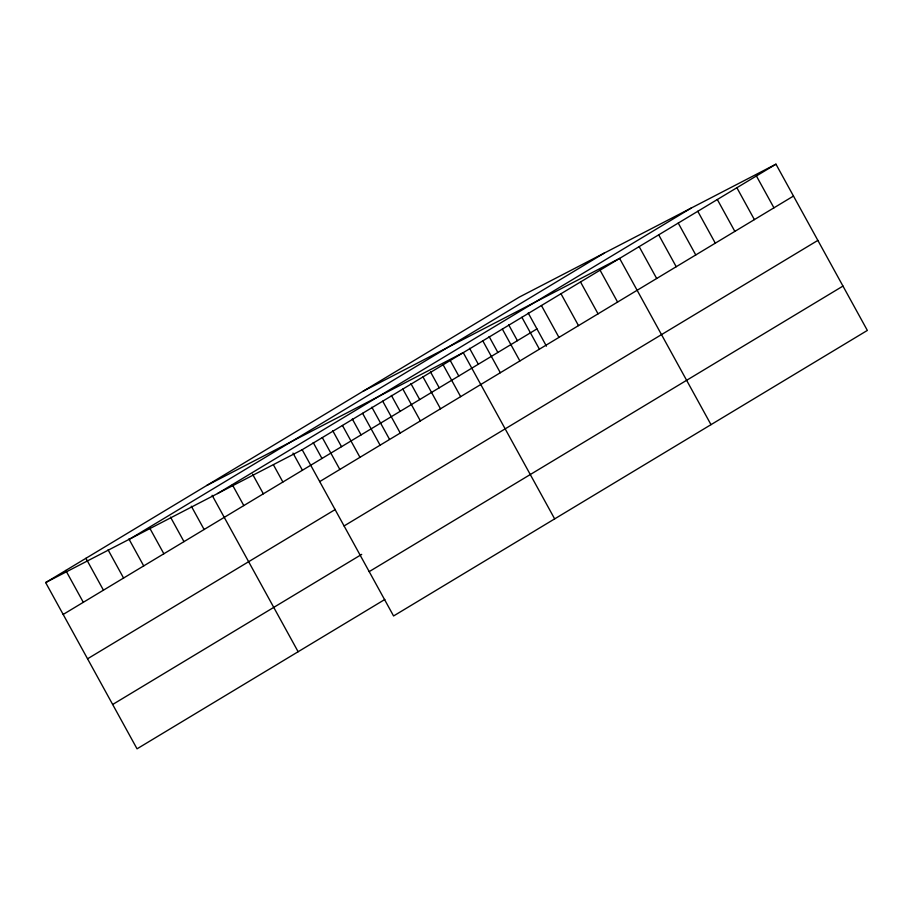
<?xml version="1.0" encoding="UTF-8"?>
<svg xmlns="http://www.w3.org/2000/svg" width="913" height="913" viewBox="0 0 913 913"><rect width="100%" height="100%" fill="white"/><g stroke="black" fill="none" stroke-linecap="round" stroke-linejoin="round"><path stroke-width="1.37" d="M384.852 599.464L137.041 748.82L45.65 582.574L519.429 297.033L775.959 164.18L867.35 330.426L393.571 615.967L302.18 449.721L775.959 164.18M130.308 538.738L604.086 253.186M217.522 493.568L691.301 208.016M63.168 614.449L536.947 328.908M319.698 481.596L793.477 196.055M87.557 658.798L335.356 509.443M344.075 525.945L817.854 240.393M112.664 704.482L361.696 554.385M369.194 571.629L842.973 286.077M363.077 391.255L619.607 258.402L710.999 424.659M206.737 485.488L463.256 352.635L554.659 518.881M45.65 582.574L302.18 449.721M756.409 175.958L773.939 207.833M736.871 187.736L754.389 219.611M717.321 199.513L734.851 231.388M697.783 211.291L715.301 243.166M678.233 223.069L695.763 254.944M658.695 234.846L676.213 266.722M639.157 246.624L656.675 278.499M600.069 270.191L617.587 302.066M580.52 281.969L598.049 313.844M560.981 293.746L578.5 325.621M541.432 305.524L558.961 337.399M528.193 312.965L546.431 346.153M521.894 317.302L539.412 349.177M508.644 324.743L517.409 340.686M502.344 329.079L519.874 360.955M489.106 336.52L497.859 352.464M482.806 340.857L500.324 372.732M469.556 348.298L478.321 364.241M450.018 360.076L458.783 376.019M443.125 364.778L460.654 396.653M430.468 371.865L439.233 387.797M422.993 376.909L440.511 408.784M410.93 383.643L419.695 399.574M402.85 389.041L420.379 420.916M391.38 395.42L400.145 411.352M382.718 401.184L400.248 433.059M371.842 407.198L389.406 439.142M362.587 413.315L380.105 445.19M352.304 418.976L361.057 434.908M342.443 425.458L359.973 457.322M332.754 430.753L341.519 446.697M322.312 437.589L339.841 469.465M313.216 442.531L321.969 458.474M292.993 453.088L302.431 470.252M273.455 464.865L282.882 482.03M252.559 474.189L263.343 493.807M232.347 484.746L243.805 505.585M212.124 495.303L298.129 651.734M191.319 506.201L204.124 529.506M170.503 517.112L183.981 541.637M149.698 528.022L163.849 553.769M128.893 538.932L143.718 565.912M108.076 549.843L123.575 578.043M85.925 558.3L103.443 590.175M65.782 570.442L83.311 602.318"/></g></svg>
